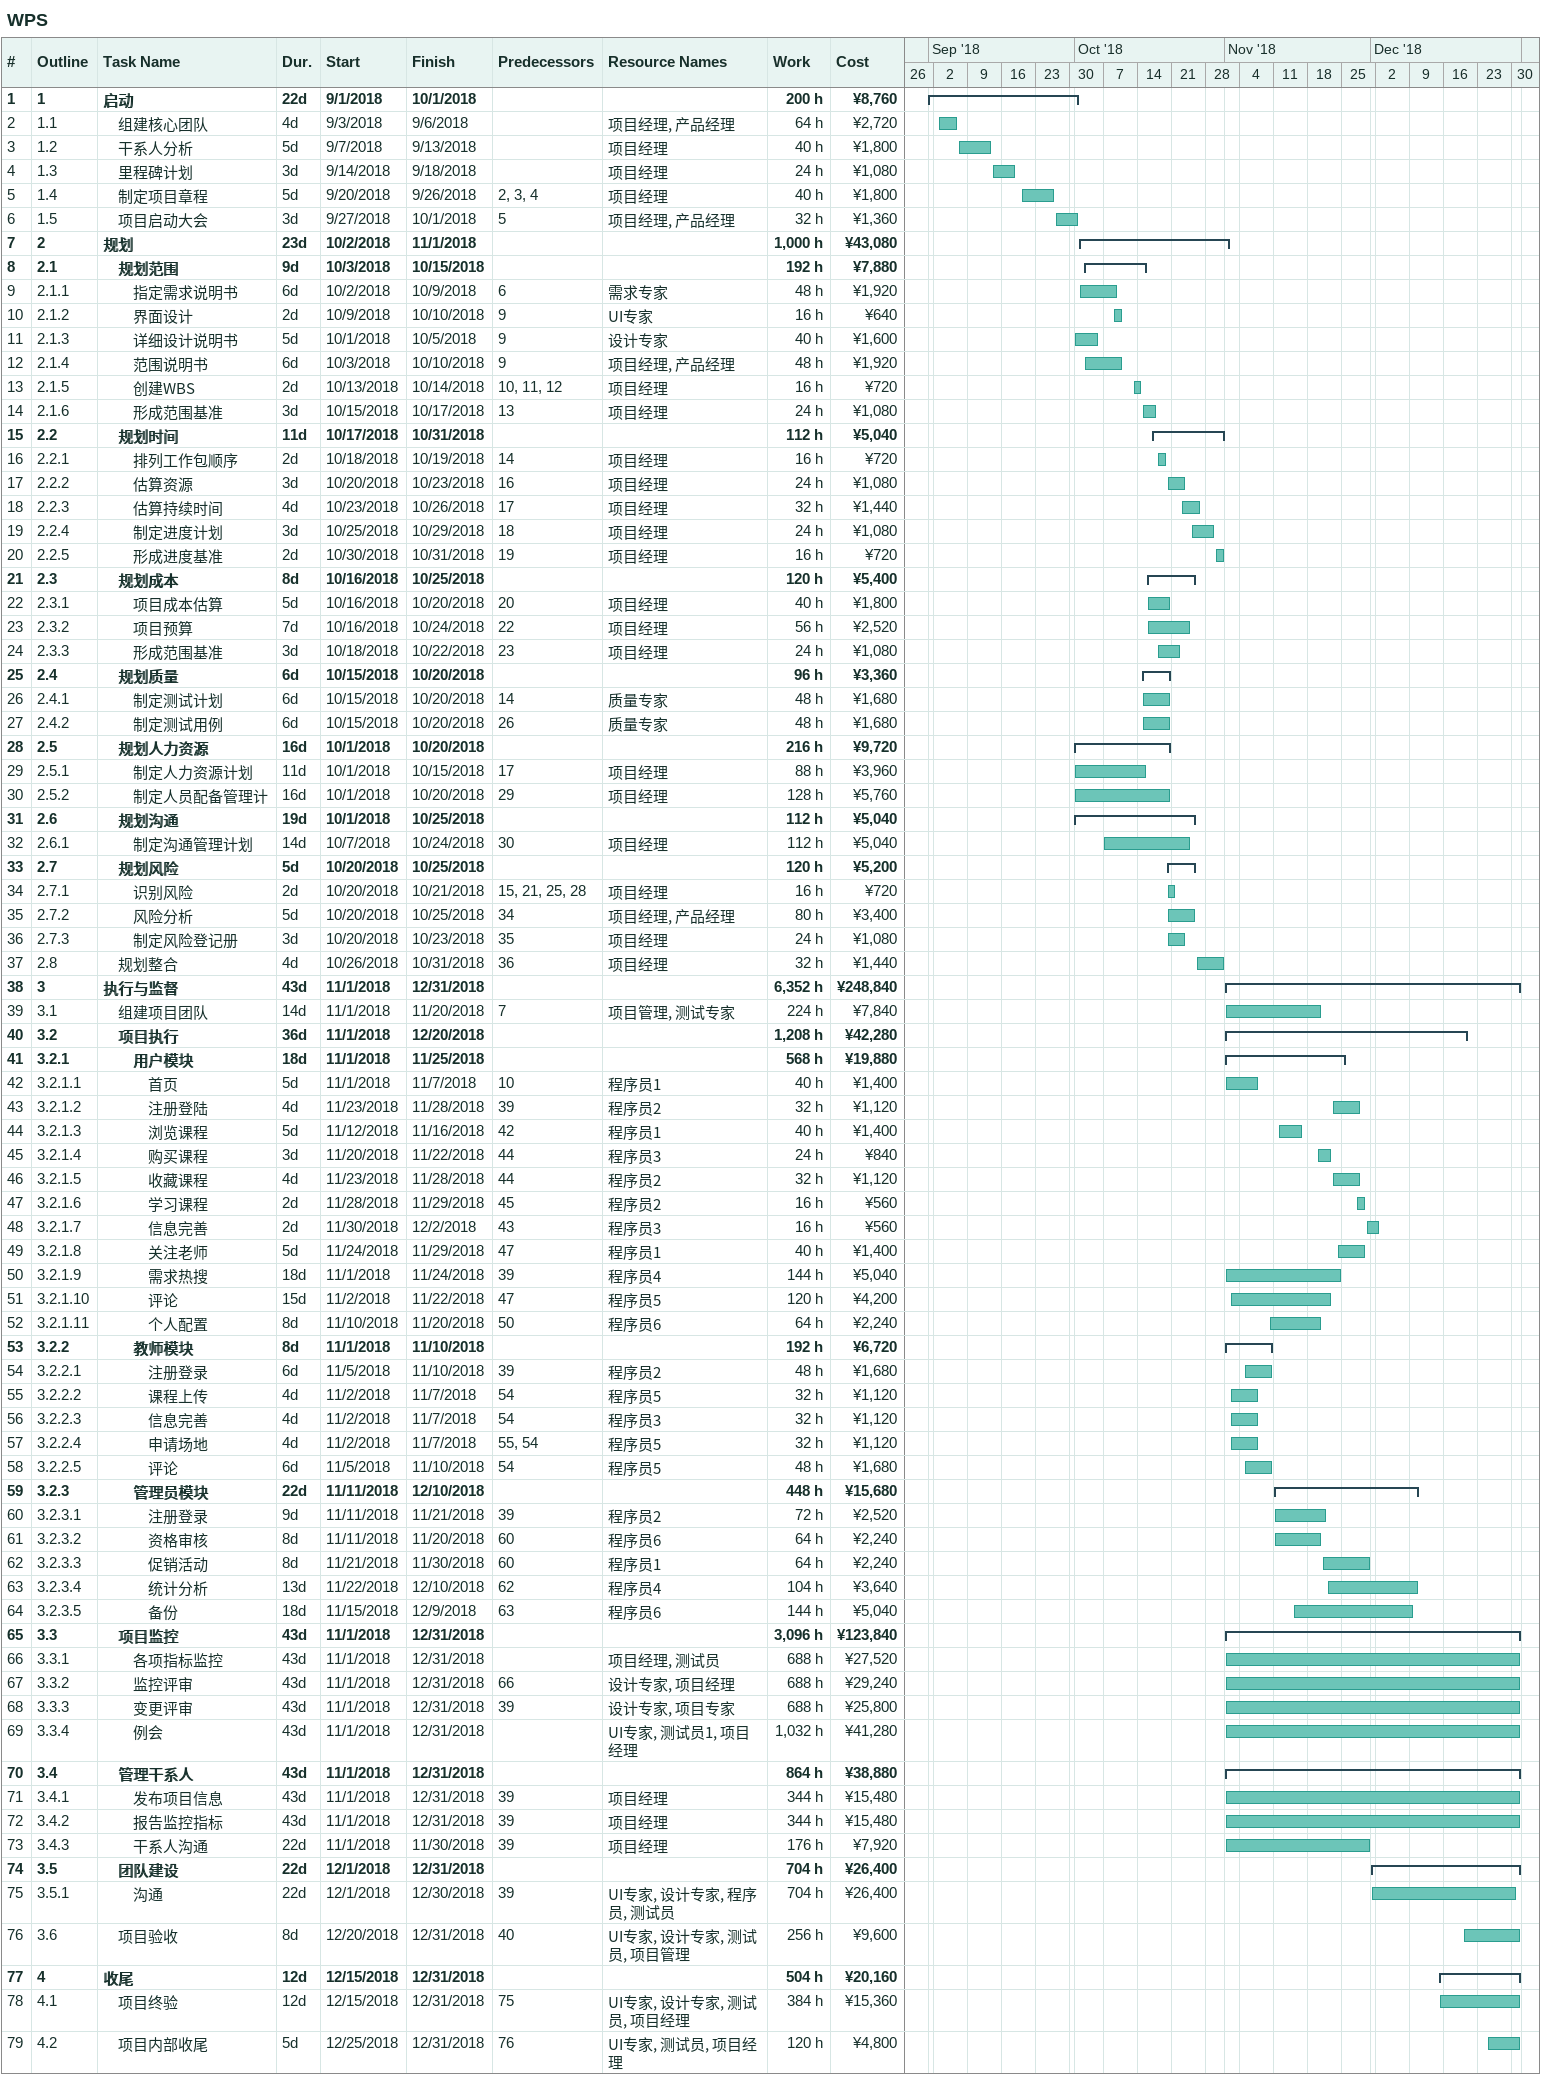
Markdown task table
WPS

| ID | WBS | Task | Duration | Start | Finish | Predecessors | Resources | Work (h) | Cost (¥) |
|---|---|---|---|---|---|---|---|---|---|
| 1 | 1 | **启动** | 22d | 2018-09-01 | 2018-10-01 |  |  | 200 | 8760 |
| 2 | 1.1 | 组建核心团队 | 4d | 2018-09-03 | 2018-09-06 |  | 项目经理, 产品经理 | 64 | 2720 |
| 3 | 1.2 | 干系人分析 | 5d | 2018-09-07 | 2018-09-13 |  | 项目经理 | 40 | 1800 |
| 4 | 1.3 | 里程碑计划 | 3d | 2018-09-14 | 2018-09-18 |  | 项目经理 | 24 | 1080 |
| 5 | 1.4 | 制定项目章程 | 5d | 2018-09-20 | 2018-09-26 | 2, 3, 4 | 项目经理 | 40 | 1800 |
| 6 | 1.5 | 项目启动大会 | 3d | 2018-09-27 | 2018-10-01 | 5 | 项目经理, 产品经理 | 32 | 1360 |
| 7 | 2 | **规划** | 23d | 2018-10-02 | 2018-11-01 |  |  | 1000 | 43080 |
| 8 | 2.1 | **规划范围** | 9d | 2018-10-03 | 2018-10-15 |  |  | 192 | 7880 |
| 9 | 2.1.1 | 指定需求说明书 | 6d | 2018-10-02 | 2018-10-09 | 6 | 需求专家 | 48 | 1920 |
| 10 | 2.1.2 | 界面设计 | 2d | 2018-10-09 | 2018-10-10 | 9 | UI专家 | 16 | 640 |
| 11 | 2.1.3 | 详细设计说明书 | 5d | 2018-10-01 | 2018-10-05 | 9 | 设计专家 | 40 | 1600 |
| 12 | 2.1.4 | 范围说明书 | 6d | 2018-10-03 | 2018-10-10 | 9 | 项目经理, 产品经理 | 48 | 1920 |
| 13 | 2.1.5 | 创建WBS | 2d | 2018-10-13 | 2018-10-14 | 10, 11, 12 | 项目经理 | 16 | 720 |
| 14 | 2.1.6 | 形成范围基准 | 3d | 2018-10-15 | 2018-10-17 | 13 | 项目经理 | 24 | 1080 |
| 15 | 2.2 | **规划时间** | 11d | 2018-10-17 | 2018-10-31 |  |  | 112 | 5040 |
| 16 | 2.2.1 | 排列工作包顺序 | 2d | 2018-10-18 | 2018-10-19 | 14 | 项目经理 | 16 | 720 |
| 17 | 2.2.2 | 估算资源 | 3d | 2018-10-20 | 2018-10-23 | 16 | 项目经理 | 24 | 1080 |
| 18 | 2.2.3 | 估算持续时间 | 4d | 2018-10-23 | 2018-10-26 | 17 | 项目经理 | 32 | 1440 |
| 19 | 2.2.4 | 制定进度计划 | 3d | 2018-10-25 | 2018-10-29 | 18 | 项目经理 | 24 | 1080 |
| 20 | 2.2.5 | 形成进度基准 | 2d | 2018-10-30 | 2018-10-31 | 19 | 项目经理 | 16 | 720 |
| 21 | 2.3 | **规划成本** | 8d | 2018-10-16 | 2018-10-25 |  |  | 120 | 5400 |
| 22 | 2.3.1 | 项目成本估算 | 5d | 2018-10-16 | 2018-10-20 | 20 | 项目经理 | 40 | 1800 |
| 23 | 2.3.2 | 项目预算 | 7d | 2018-10-16 | 2018-10-24 | 22 | 项目经理 | 56 | 2520 |
| 24 | 2.3.3 | 形成范围基准 | 3d | 2018-10-18 | 2018-10-22 | 23 | 项目经理 | 24 | 1080 |
| 25 | 2.4 | **规划质量** | 6d | 2018-10-15 | 2018-10-20 |  |  | 96 | 3360 |
| 26 | 2.4.1 | 制定测试计划 | 6d | 2018-10-15 | 2018-10-20 | 14 | 质量专家 | 48 | 1680 |
| 27 | 2.4.2 | 制定测试用例 | 6d | 2018-10-15 | 2018-10-20 | 26 | 质量专家 | 48 | 1680 |
| 28 | 2.5 | **规划人力资源** | 16d | 2018-10-01 | 2018-10-20 |  |  | 216 | 9720 |
| 29 | 2.5.1 | 制定人力资源计划 | 11d | 2018-10-01 | 2018-10-15 | 17 | 项目经理 | 88 | 3960 |
| 30 | 2.5.2 | 制定人员配备管理计 | 16d | 2018-10-01 | 2018-10-20 | 29 | 项目经理 | 128 | 5760 |
| 31 | 2.6 | **规划沟通** | 19d | 2018-10-01 | 2018-10-25 |  |  | 112 | 5040 |
| 32 | 2.6.1 | 制定沟通管理计划 | 14d | 2018-10-07 | 2018-10-24 | 30 | 项目经理 | 112 | 5040 |
| 33 | 2.7 | **规划风险** | 5d | 2018-10-20 | 2018-10-25 |  |  | 120 | 5200 |
| 34 | 2.7.1 | 识别风险 | 2d | 2018-10-20 | 2018-10-21 | 15, 21, 25, 28 | 项目经理 | 16 | 720 |
| 35 | 2.7.2 | 风险分析 | 5d | 2018-10-20 | 2018-10-25 | 34 | 项目经理, 产品经理 | 80 | 3400 |
| 36 | 2.7.3 | 制定风险登记册 | 3d | 2018-10-20 | 2018-10-23 | 35 | 项目经理 | 24 | 1080 |
| 37 | 2.8 | 规划整合 | 4d | 2018-10-26 | 2018-10-31 | 36 | 项目经理 | 32 | 1440 |
| 38 | 3 | **执行与监督** | 43d | 2018-11-01 | 2018-12-31 |  |  | 6352 | 248840 |
| 39 | 3.1 | 组建项目团队 | 14d | 2018-11-01 | 2018-11-20 | 7 | 项目管理, 测试专家 | 224 | 7840 |
| 40 | 3.2 | **项目执行** | 36d | 2018-11-01 | 2018-12-20 |  |  | 1208 | 42280 |
| 41 | 3.2.1 | **用户模块** | 18d | 2018-11-01 | 2018-11-25 |  |  | 568 | 19880 |
| 42 | 3.2.1.1 | 首页 | 5d | 2018-11-01 | 2018-11-07 | 10 | 程序员1 | 40 | 1400 |
| 43 | 3.2.1.2 | 注册登陆 | 4d | 2018-11-23 | 2018-11-28 | 39 | 程序员2 | 32 | 1120 |
| 44 | 3.2.1.3 | 浏览课程 | 5d | 2018-11-12 | 2018-11-16 | 42 | 程序员1 | 40 | 1400 |
| 45 | 3.2.1.4 | 购买课程 | 3d | 2018-11-20 | 2018-11-22 | 44 | 程序员3 | 24 | 840 |
| 46 | 3.2.1.5 | 收藏课程 | 4d | 2018-11-23 | 2018-11-28 | 44 | 程序员2 | 32 | 1120 |
| 47 | 3.2.1.6 | 学习课程 | 2d | 2018-11-28 | 2018-11-29 | 45 | 程序员2 | 16 | 560 |
| 48 | 3.2.1.7 | 信息完善 | 2d | 2018-11-30 | 2018-12-02 | 43 | 程序员3 | 16 | 560 |
| 49 | 3.2.1.8 | 关注老师 | 5d | 2018-11-24 | 2018-11-29 | 47 | 程序员1 | 40 | 1400 |
| 50 | 3.2.1.9 | 需求热搜 | 18d | 2018-11-01 | 2018-11-24 | 39 | 程序员4 | 144 | 5040 |
| 51 | 3.2.1.10 | 评论 | 15d | 2018-11-02 | 2018-11-22 | 47 | 程序员5 | 120 | 4200 |
| 52 | 3.2.1.11 | 个人配置 | 8d | 2018-11-10 | 2018-11-20 | 50 | 程序员6 | 64 | 2240 |
| 53 | 3.2.2 | **教师模块** | 8d | 2018-11-01 | 2018-11-10 |  |  | 192 | 6720 |
| 54 | 3.2.2.1 | 注册登录 | 6d | 2018-11-05 | 2018-11-10 | 39 | 程序员2 | 48 | 1680 |
| 55 | 3.2.2.2 | 课程上传 | 4d | 2018-11-02 | 2018-11-07 | 54 | 程序员5 | 32 | 1120 |
| 56 | 3.2.2.3 | 信息完善 | 4d | 2018-11-02 | 2018-11-07 | 54 | 程序员3 | 32 | 1120 |
| 57 | 3.2.2.4 | 申请场地 | 4d | 2018-11-02 | 2018-11-07 | 55, 54 | 程序员5 | 32 | 1120 |
| 58 | 3.2.2.5 | 评论 | 6d | 2018-11-05 | 2018-11-10 | 54 | 程序员5 | 48 | 1680 |
| 59 | 3.2.3 | **管理员模块** | 22d | 2018-11-11 | 2018-12-10 |  |  | 448 | 15680 |
| 60 | 3.2.3.1 | 注册登录 | 9d | 2018-11-11 | 2018-11-21 | 39 | 程序员2 | 72 | 2520 |
| 61 | 3.2.3.2 | 资格审核 | 8d | 2018-11-11 | 2018-11-20 | 60 | 程序员6 | 64 | 2240 |
| 62 | 3.2.3.3 | 促销活动 | 8d | 2018-11-21 | 2018-11-30 | 60 | 程序员1 | 64 | 2240 |
| 63 | 3.2.3.4 | 统计分析 | 13d | 2018-11-22 | 2018-12-10 | 62 | 程序员4 | 104 | 3640 |
| 64 | 3.2.3.5 | 备份 | 18d | 2018-11-15 | 2018-12-09 | 63 | 程序员6 | 144 | 5040 |
| 65 | 3.3 | **项目监控** | 43d | 2018-11-01 | 2018-12-31 |  |  | 3096 | 123840 |
| 66 | 3.3.1 | 各项指标监控 | 43d | 2018-11-01 | 2018-12-31 |  | 项目经理, 测试员 | 688 | 27520 |
| 67 | 3.3.2 | 监控评审 | 43d | 2018-11-01 | 2018-12-31 | 66 | 设计专家, 项目经理 | 688 | 29240 |
| 68 | 3.3.3 | 变更评审 | 43d | 2018-11-01 | 2018-12-31 | 39 | 设计专家, 项目专家 | 688 | 25800 |
| 69 | 3.3.4 | 例会 | 43d | 2018-11-01 | 2018-12-31 |  | UI专家, 测试员1, 项目经理 | 1032 | 41280 |
| 70 | 3.4 | **管理干系人** | 43d | 2018-11-01 | 2018-12-31 |  |  | 864 | 38880 |
| 71 | 3.4.1 | 发布项目信息 | 43d | 2018-11-01 | 2018-12-31 | 39 | 项目经理 | 344 | 15480 |
| 72 | 3.4.2 | 报告监控指标 | 43d | 2018-11-01 | 2018-12-31 | 39 | 项目经理 | 344 | 15480 |
| 73 | 3.4.3 | 干系人沟通 | 22d | 2018-11-01 | 2018-11-30 | 39 | 项目经理 | 176 | 7920 |
| 74 | 3.5 | **团队建设** | 22d | 2018-12-01 | 2018-12-31 |  |  | 704 | 26400 |
| 75 | 3.5.1 | 沟通 | 22d | 2018-12-01 | 2018-12-30 | 39 | UI专家, 设计专家, 程序员, 测试员 | 704 | 26400 |
| 76 | 3.6 | 项目验收 | 8d | 2018-12-20 | 2018-12-31 | 40 | UI专家, 设计专家, 测试员, 项目管理 | 256 | 9600 |
| 77 | 4 | **收尾** | 12d | 2018-12-15 | 2018-12-31 |  |  | 504 | 20160 |
| 78 | 4.1 | 项目终验 | 12d | 2018-12-15 | 2018-12-31 | 75 | UI专家, 设计专家, 测试员, 项目经理 | 384 | 15360 |
| 79 | 4.2 | 项目内部收尾 | 5d | 2018-12-25 | 2018-12-31 | 76 | UI专家, 测试员, 项目经理 | 120 | 4800 |
